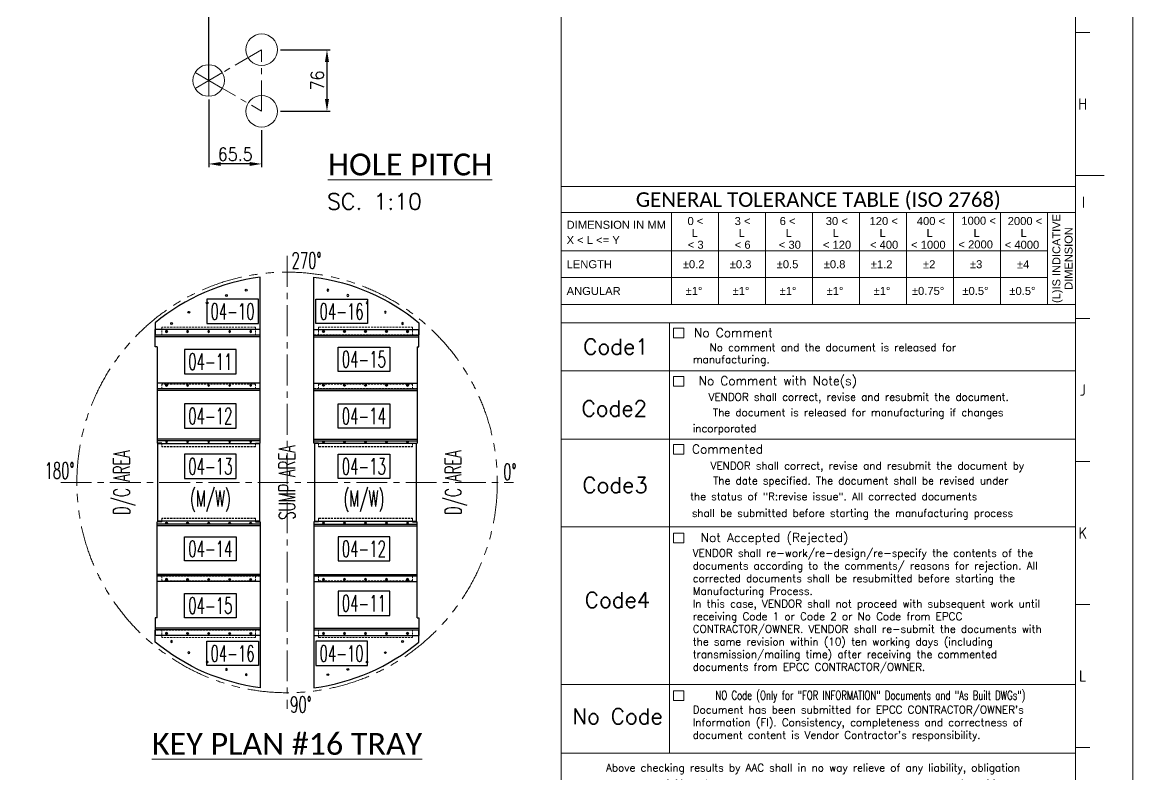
# Model space of a CAD drawing. Header units: inches. Extents: x -15980 to 45789, y -23276 to 2417.
# Drawn here: x 9335 to 12769, y -18479 to -16153 of the extents above; entities that cross this region are included whole.
import ezdxf
from ezdxf.enums import TextEntityAlignment as Align

# ---------------------------------------------------------------- set-up
doc = ezdxf.new("R2010")
doc.units = ezdxf.units.IN
doc.header["$MEASUREMENT"] = 0
for name, pattern in [('CENTER', [50.8, 31.75, -6.35, 6.35, -6.35]), ('CENTERX2', [101.6, 63.5, -12.7, 12.7, -12.7]), ('HIDDENX2', [19.05, 12.7, -6.35]), ('PHANTOMX2', [127, 63.5, -12.7, 12.7, -12.7, 12.7, -12.7])]:
    doc.linetypes.add(name, pattern=pattern)
for name, color, linetype, lineweight in [('CADRE', 254, 'Continuous', 5), ('Center line', 181, 'CENTER', 5), ('CENTER LINES', 181, 'CENTERX2', 5), ('HATCH', 130, 'PHANTOMX2', 9), ('HIDDEN LINES', 211, 'HIDDENX2', 5), ('Plot Plan', 9, 'Continuous', 0), ('TEXT', 2, 'Continuous', 13), ('TITLE BLOCK', 8, 'Continuous', 9)]:
    doc.layers.add(name, color=color, linetype=linetype, lineweight=lineweight)
doc.layers.add('dim', color=82, linetype='Continuous')
doc.styles.add('ISO Proportional', font='isocp.shx')
doc.styles.add('ROMANS', font='ROMANS.shx', dxfattribs={"width": 0.9, "bigfont": '@extfont2.shx'})
doc.styles.add('ROMANT', font='romanst.shx')
doc.styles.get("Standard").update_dxf_attribs({"font": 'arial.ttf'})
doc.styles.add('style4', font='calibri.ttf')
doc.dimstyles.new('2.5x25', dxfattribs={"dimscale": 25, "dimtxt": 1.6, "dimasz": 1.5, "dimexe": 0.4, "dimexo": 0.4, "dimgap": 0.4, "dimtad": 1, "dimlfac": 0.4, "dimdsep": 46, "dimtxsty": 'ROMANS', "dimcen": 0, "dimclrd": 256, "dimclre": 256, "dimclrt": 2, "dimadec": 0, "dimazin": 0, "dimtfac": 1, "dimtmove": 0, "dimatfit": 3, "dimfxl": 0.7, "dimlwd": -1, "dimlwe": -1, "dimarcsym": 1})
pattern_1 = [(37.5, (-17541.0668, 12835.2402), (-0.025197343, 0.770729508), [0, -0.608, 0, -0.68, 0, -0.65]), (7.5, (-17541.0668, 12835.2402), (0.70791068, 1.128858426), [0, -0.328, 0, -0.548, 0, -0.21]), (327.5, (-17541.5588, 12835.2402), (1.245656745, 0.002263621), [0, -0.2, 0, -0.72, 0, -0.94]), (317.5, (-17541.5588, 12835.2402), (1.20245064, 0.351070226), [0, -0.1, 0, -0.472, 0, -0.54])]

# ---------------------------------------------------------------- blocks, each defined once
blk = doc.blocks.new('A$C0b408d54')
blk.add_lwpolyline([(0, 480), (630, 480), (630, 0), (0, 0)], close=True)
blk = doc.blocks.new('A$C6a3627fe')
blk.add_circle((6.1, 6.1), 5.5)
at = {"layer": 'CENTER LINES'}
for p, q in [((0, 6.1), (12.1, 6.1)), ((6.1, 0), (6.1, 12.1))]:
    blk.add_line(p, q, dxfattribs=at)
blk = doc.blocks.new('A$C4fba82f2')
for p, q in [((638, 358), (0, 358)), ((638, 348.1), (0, 348.1)), ((638, 48), (0, 48)), ((638, 38.1), (0, 38.1)), ((29, 23), (0, 23)), ((609, 23), (638, 23))]:
    blk.add_line(p, q)
blk.add_lwpolyline([(638, 23), (638, 393), (0, 393), (0, 23)])
at = {"layer": 'HIDDEN LINES', "ltscale": 0.5}
for p, q in [((29, 0), (29, 23)), ((609, 0), (609, 23))]:
    blk.add_line(p, q, dxfattribs=at)
at = {"layer": 'HIDDEN LINES'}
for p, q in [((609, 2), (29, 2)), ((609, 0), (29, 0)), ((609, 0), (609, 3))]:
    blk.add_line(p, q, dxfattribs=at)
blk.add_blockref('A$C6a3627fe', (53, 374))
at = {"xscale": -1}
for p in [(195.1, 374), (325.1, 374), (455.1, 374), (585.1, 374), (65.1, 26), (195.1, 26), (325.1, 26), (455.1, 26), (585.1, 26)]:
    blk.add_blockref('A$C6a3627fe', p, dxfattribs=at)
blk = doc.blocks.new('A$C6dbf9a00')
for p, q in [((-11, 259.5), (-11, 368)), ((638, 333), (-11, 333)), ((638, 323.1), (-11, 323.1)), ((0, 259.5), (-11, 259.5))]:
    blk.add_line(p, q)
for points in [[(638, 2), (638, 368), (-11, 368)], [(0, 259.5), (0, 2)]]:
    blk.add_lwpolyline(points)
at = {"layer": 'HIDDEN LINES'}
for p, q in [((638, 2), (0, 2)), ((29, 30), (29, 0)), ((609, 30), (29, 30)), ((609, 0), (29, 0)), ((609, 30), (609, 0))]:
    blk.add_line(p, q, dxfattribs=at)
blk.add_blockref('A$C6a3627fe', (53, 348.9))
at = {"xscale": -1}
for p in [(195.1, 348.9), (325.1, 348.9), (455.1, 348.9), (585.1, 348.9), (65.1, 16), (195.1, 16), (325.1, 16), (455.1, 16), (585.1, 16)]:
    blk.add_blockref('A$C6a3627fe', p, dxfattribs=at)
blk = doc.blocks.new('A$C2ccb66f0')
blk.add_circle((5.5, 5.5), 5.5)
blk = doc.blocks.new('A$C6bf44817')
for p, q in [((943.1, 172.1), (943.1, 528.3)), ((294.1, 246.1), (294.1, 172.1))]:
    blk.add_line(p, q)
blk.add_arc((1109.1, -740.9), 1280, 97.45153, 129.54758)
at = {"layer": 'HIDDEN LINES'}
for p, q in [((914.1, 218.1), (334.1, 218.1)), ((334.1, 218.1), (334.1, 170.1)), ((914.1, 218.1), (914.1, 170.1)), ((943.1, 172.1), (294.1, 172.1)), ((914.1, 170.1), (334.1, 170.1))]:
    blk.add_line(p, q, dxfattribs=at)
for p, rotation in [((730.2, 407.7), 18.00000000000001), ((852.3, 441), 12), ((612.2, 361.8), 24.00000000000002), ((499.6, 303.8), 30.00000000000003), ((393.8, 234.3), 36.00000000000001)]:
    blk.add_blockref('A$C2ccb66f0', p, dxfattribs=dict(rotation=rotation))
at = {"xscale": -1}
for p in [(370.2, 186), (500.2, 186), (630.2, 186), (760.2, 186), (890.2, 186)]:
    blk.add_blockref('A$C6a3627fe', p, dxfattribs=at)
blk = doc.blocks.new('A$Cff0ca037')
at = {"layer": 'Center line', "ltscale": 3}
for p, q in [((745.8, 1411.6), (745.8, 11.6)), ((45.8, 711.6), (1445.8, 711.6))]:
    blk.add_line(p, q, dxfattribs=at)
at = {"layer": 'HATCH', "ltscale": 2}
blk.add_circle((745.8, 711.6), 650, dxfattribs=at)
at = {"yscale": 0.5, "zscale": 0.5}
for name, p, xscale in [('A$C6bf44817', (191.3, 1082), 0.5), ('A$C6bf44817', (1300.4, 1082), -0.5), ('A$C6dbf9a00', (343.8, 1000.6), 0.5), ('A$C6dbf9a00', (1147.8, 1000.6), -0.5), ('A$C4fba82f2', (343.8, 821.6), 0.5), ('A$C4fba82f2', (1147.8, 821.6), -0.5), ('A$C0b408d54', (345.8, 591.6), 0.5), ('A$C0b408d54', (1145.8, 591.6), -0.5)]:
    blk.add_blockref(name, p, dxfattribs=dict(at, xscale=xscale))
at = {"yscale": 0.5, "zscale": 0.5, "rotation": 180}
for name, p, xscale in [('A$C4fba82f2', (343.8, 601.6), -0.5), ('A$C4fba82f2', (1147.8, 601.6), 0.5), ('A$C6dbf9a00', (343.8, 422.6), -0.5), ('A$C6dbf9a00', (1147.8, 422.6), 0.5), ('A$C6bf44817', (191.3, 341.1), -0.5), ('A$C6bf44817', (1300.4, 341.1), 0.5)]:
    blk.add_blockref(name, p, dxfattribs=dict(at, xscale=xscale))
at = {"layer": 'TEXT', "ltscale": 0.5, "style": 'ROMANS', "width": 0.6}
for s, rotation, p in [('270%%D', 359.9999, (805.7, 1397.6)), ('SUMP AREA', 89.9999, (745.8, 711.6)), ('D/C AREA', 89.9999, (234.3, 711.6)), ('D/C AREA', 89.9999, (1259.4, 711.6)), ('180%%D', 359.9999, (42.1, 748.2)), ('0%%D', 359.9999, (1434.7, 744.5)), ('90%%D', 359.9999, (788.4, 25))]:
    blk.add_text(s, height=50, rotation=rotation, dxfattribs=at).set_placement(p, align=Align.MIDDLE_CENTER)
blk = doc.blocks.new('A$Ce7f1c790')
at = {"layer": 'TEXT'}
for p, q in [((2.6, 29.2), (36.4, 9.7)), ((36.4, 29.2), (2.6, 9.7)), ((19.5, 39), (19.5, 0))]:
    blk.add_line(p, q, dxfattribs=at)
blk.add_circle((19.5, 19.5), 19.5, dxfattribs=at)
blk = doc.blocks.new('A$C11cce40c')
at = {"layer": 'TEXT'}
blk.add_circle((19.5, 19.5), 19.5, dxfattribs=at)
blk = doc.blocks.new('A$Cd9cbadab')
at = {"xscale": -2.5, "yscale": 2.5, "zscale": 2.5, "rotation": 180}
blk.add_blockref('A$C11cce40c', (163.7, 287.5), dxfattribs=at)
at = {"yscale": 2.5, "zscale": 2.5}
for name, p, xscale in [('A$Ce7f1c790', (97.5, 95), -2.5), ('A$C11cce40c', (163.7, 0), 2.5)]:
    blk.add_blockref(name, p, dxfattribs=dict(at, xscale=xscale))
blk = doc.blocks.new('*D596')
at = {"layer": 'Defpoints', "color": 0, "transparency": 16777216}
for p in [(10124.5, -16237.7), (10124.5, -16427.7), (10277.7, -16427.7)]:
    blk.add_point(p, dxfattribs=at)
at = {"layer": 'dim', "transparency": 16777216}
for p, q in [((10134.5, -16237.7), (10287.7, -16237.7)), ((10277.7, -16275.2), (10277.7, -16390.2)), ((10134.5, -16427.7), (10287.7, -16427.7))]:
    blk.add_line(p, q, dxfattribs=at)
for points in [[(10271.4, -16275.2), (10283.9, -16275.2), (10277.7, -16237.7)], [(10271.4, -16390.2), (10283.9, -16390.2), (10277.7, -16427.7)]]:
    blk.add_solid(points, dxfattribs=at)
at = {"layer": 'dim', "color": 2, "transparency": 16777216, "insert": (10247.7, -16332.7), "char_height": 40, "attachment_point": 5, "rotation": 90, "style": 'ROMANS'}
blk.add_mtext('76', dxfattribs=at)
blk = doc.blocks.new('*D597')
at = {"layer": 'Defpoints', "color": 0, "transparency": 16777216}
for p in [(9912, -16381.5), (10075.7, -16476.5), (9912, -16590.7)]:
    blk.add_point(p, dxfattribs=at)
at = {"layer": 'dim', "transparency": 16777216}
for p, q in [((9912, -16391.5), (9912, -16600.7)), ((10075.7, -16486.5), (10075.7, -16600.7)), ((10038.2, -16590.7), (9949.5, -16590.7))]:
    blk.add_line(p, q, dxfattribs=at)
for points in [[(9949.5, -16584.5), (9949.5, -16597), (9912, -16590.7)], [(10038.2, -16584.5), (10038.2, -16597), (10075.7, -16590.7)]]:
    blk.add_solid(points, dxfattribs=at)
at = {"layer": 'dim', "color": 2, "transparency": 16777216, "insert": (9993.9, -16560.7), "char_height": 40, "attachment_point": 5, "style": 'ROMANS'}
blk.add_mtext('65.5', dxfattribs=at)
blk = doc.blocks.new('AAC')
at = {"lineweight": 0, "true_color": 0x00ffff}
h = blk.add_hatch(dxfattribs=at)
h.set_pattern_fill('AR-SAND', color=4, scale=0.4)
h.set_pattern_definition(pattern_1)
h.paths.add_polyline_path([(17.1, 33.8), (13.1, 26), (20.1, 12.2), (17.7, 12.2), (14.1, 5.2), (23.6, 5.2), (26.2, 0), (34.2, 0)])
h.paths.add_polyline_path([(0, 0), (7.9, 0), (15.3, 14.6), (11.3, 22.4)])
h = blk.add_hatch(dxfattribs=at)
h.set_pattern_fill('AR-SAND', color=4, scale=0.4)
h.paths.add_polyline_path([(49, 22.4), (37.7, 0), (45.6, 0), (53, 14.6)])
h.paths.add_polyline_path([(54.7, 33.8), (50.8, 26), (57.7, 12.2), (55.4, 12.2), (51.8, 5.2), (61.3, 5.2), (63.9, 0), (71.8, 0)])
h = blk.add_hatch(dxfattribs=at)
h.set_pattern_fill('AR-SAND', color=4, scale=0.4)
h.set_pattern_definition(pattern_1)
h.paths.add_polyline_path([(84.6, 26.8), (84.6, 33.8, 0.894794), (84.6, 0), (84.6, 7, -0.827064)])
h.paths.add_polyline_path([(94.4, 23), (100, 27.2, 0.206016), (88.3, 33.8), (88.3, 26.8, -0.186394)])
h.paths.add_polyline_path([(100, 6.6), (94.4, 10.8, -0.186394), (88.3, 7), (88.3, 0, 0.206016)])
at = {"lineweight": 0}
for p, q in [((0, 0), (11.3, 22.4)), ((15.3, 14.6), (11.3, 22.4)), ((13.1, 26), (17.1, 33.8)), ((20.1, 12.2), (13.1, 26)), ((34.2, 0), (17.1, 33.8)), ((37.7, 0), (49, 22.4)), ((53, 14.6), (49, 22.4)), ((50.8, 26), (54.7, 33.8)), ((57.7, 12.2), (50.8, 26)), ((71.8, 0), (54.7, 33.8)), ((84.6, 33.8), (84.6, 26.8)), ((88.3, 33.8), (88.3, 26.8)), ((94.4, 23), (100, 27.2)), ((0, 0), (7.9, 0)), ((7.9, 0), (15.3, 14.6)), ((14.1, 5.2), (17.7, 12.2)), ((14.1, 5.2), (23.6, 5.2)), ((17.7, 12.2), (20.1, 12.2)), ((26.2, 0), (23.6, 5.2)), ((26.2, 0), (34.2, 0)), ((37.7, 0), (45.6, 0)), ((45.6, 0), (53, 14.6)), ((51.8, 5.2), (55.4, 12.2)), ((51.8, 5.2), (61.3, 5.2)), ((55.4, 12.2), (57.7, 12.2)), ((63.9, 0), (61.3, 5.2)), ((63.9, 0), (71.8, 0)), ((84.6, 7), (84.6, 0)), ((88.3, 7), (88.3, 0)), ((94.4, 10.8), (100, 6.6))]:
    blk.add_line(p, q, dxfattribs=at)
for radius, start, end in [(17, 96.356, 263.644), (10, 100.8142, 259.1858), (17, 37.2592, 83.823), (10, 37.2592, 79.4928), (10, 280.5072, 322.7408), (17, 276.177, 322.7408)]:
    blk.add_arc((86.5, 16.9), radius, start, end, dxfattribs=at)
blk = doc.blocks.new('AAC LOGO')
at = {"color": 1, "xscale": 0.03937007874015748, "yscale": 0.03937007874015748, "zscale": 0.03937007874015748}
blk.add_blockref('AAC', (37.55, 7.578), dxfattribs=at)
at = {"color": 1, "insert": (37.688, 7.111), "char_height": 0.2, "attachment_point": 1}
blk.add_mtext_dynamic_manual_height_columns('\\pxqd;{\\fArial|b1|i0|c0|p34;\\C9;\\c13289671;ABAN AIR COOLER}', width=3.75435, gutter_width=1, heights=[0.207], dxfattribs=at)
blk = doc.blocks.new('stamp')
at = {"layer": 'Plot Plan', "color": 210, "linetype": 'ByBlock'}
blk.add_lwpolyline([(29827.1, -5869.1), (30005.39, -5869.1), (30005.39, -6069.27), (29827.1, -6069.27)], close=True, dxfattribs=at)
for points in [[(29864.68, -5869.29), (29864.68, -6018.16)], [(29827.1, -5885.72), (30005.39, -5885.72)], [(29827.1, -5909.42), (30005.39, -5909.42)], [(29827.1, -5939.78), (30005.39, -5939.78)], [(29827.1, -5994.39), (30005.39, -5994.39)], [(29827.1, -6018.16), (30005.39, -6018.16)], [(29827.1, -6035.51), (30005.39, -6035.51)], [(29864.68, -6035.51), (29864.68, -6052.39)], [(29827.1, -6052.39), (30005.39, -6052.39)], [(29827.1, -6058.44), (30005.39, -6058.44)], [(29852.18, -6058.44), (29852.18, -6069.27)], [(29877.25, -6058.44), (29877.25, -6069.27)], [(29902.32, -6058.44), (29902.32, -6069.27)], [(29927.4, -6058.44), (29927.4, -6069.27)], [(29952.47, -6058.44), (29952.47, -6069.27)], [(29977.54, -6058.44), (29977.54, -6069.27)], [(29827.1, -6063.81), (30005.39, -6063.81)]]:
    blk.add_lwpolyline(points, dxfattribs=at)
at = {"layer": 'Plot Plan', "linetype": 'ByBlock'}
for points in [[(29866.09, -5870.94), (29869.6, -5870.94), (29869.6, -5874.31), (29866.09, -5874.31)], [(29866.09, -5887.73), (29869.6, -5887.73), (29869.6, -5891.1), (29866.09, -5891.1)], [(29866.09, -5911.32), (29869.6, -5911.32), (29869.6, -5914.68), (29866.09, -5914.68)], [(29866.09, -5942), (29869.6, -5942), (29869.6, -5945.36), (29866.09, -5945.36)], [(29866.09, -5996.61), (29869.6, -5996.61), (29869.6, -5999.98), (29866.09, -5999.98)]]:
    blk.add_lwpolyline(points, close=True, dxfattribs=at)
at = {"color": 1, "xscale": 5.001416705246805, "yscale": 5.001416705246805, "zscale": 5.001416705246805}
blk.add_blockref('AAC LOGO', (29648.78, -6083.44), dxfattribs=at)
at = {"layer": 'CADRE', "color": 2, "style": 'ROMANS'}
for s, height, p in [('No Comment', 3.086, (29886.8, -5872.56)), ('Code1', 5.453, (29846.14, -5877.39)), ('No Comment with Note(s)', 3.0855, (29902.18, -5889.2)), ('Code2', 5.453, (29845.56, -5898.8)), ('Commented', 3.086, (29884.78, -5912.88)), ('Code3', 5.453, (29845.83, -5925.35)), ('Not Accepted (Rejected)', 3.0855, (29901.07, -5943.51)), ('Code4', 5.453, (29846.67, -5965.12)), ('No Code', 5.453, (29846.67, -6005.42)), ('Above checking results by AAC shall in no way relieve of any liability, obligation', 2.6293, (29914.41, -6023.24)), ('and responsibility of the purchase order and the mutual agreement in writing.', 2.6293, (29912.33, -6028.85)), ('Date:', 2.629, (29871.57, -6038.53)), ('Dept:', 2.629, (29871.6, -6043.85)), ('Signature:', 2.629, (29876.36, -6049.31)), ('Only for internal review:', 2.6293, (29919.96, -6055.41)), ('CV', 3.086, (29840.12, -6060.65)), ('PC', 3.086, (29865.19, -6060.65)), ('PI', 3.086, (29890.26, -6060.65)), ('EL', 3.086, (29915.34, -6060.65)), ('IN', 3.086, (29940.41, -6060.65)), ('ME', 3.086, (29965.49, -6060.65)), ('MA', 3.086, (29990.56, -6060.65)), ('ST', 3.086, (29840.12, -6066.01)), ('DC', 3.086, (29865.19, -6066.01)), ('AR', 3.086, (29890.26, -6066.01)), ('PR', 3.086, (29915.34, -6066.01)), ('SA', 3.086, (29940.41, -6066.01)), ('HV', 3.086, (29965.49, -6066.01)), ('TL', 3.086, (29990.56, -6066.01))]:
    blk.add_text(s, height=height, dxfattribs=at).set_placement(p, align=Align.MIDDLE_CENTER)
at = {"layer": 'CADRE', "color": 2, "style": 'ROMANS', "width": 0.7}
blk.add_text('NO Code (Only for "FOR INFORMATION" Documents and "As Built DWGs")', height=3.0855, dxfattribs=at).set_placement((29934.28, -5998.13), align=Align.MIDDLE_CENTER)
at = {"layer": 'Plot Plan', "color": 2, "linetype": 'ByBlock', "style": 'ROMANT'}
for s, p in [('No comment and the document is released for ', (29922.17, -5877.61)), ('manufacturing.', (29886.08, -5881.79)), ('VENDOR shall correct, revise and resubmit the document.', (29930.24, -5894.8)), ('The document is released for manufacturing if changes ', (29930.95, -5900.2)), ('VENDOR shall correct, revise and resubmit the document by', (29933.24, -5918.64)), ('The date specified. The document shall be revised under', (29930.95, -5923.78))]:
    blk.add_text(s, height=2.6293, dxfattribs=at).set_placement(p, align=Align.MIDDLE_CENTER)
at = {"layer": 'Plot Plan', "color": 2, "linetype": 'ByBlock', "attachment_point": 1, "style": 'ROMANT'}
for s, insert, char_height, width in [('incorporated', (29872.72, -5904.39), 2.6293, 25.1095), ('the status of "R:revise issue". All corrected documents', (29871.8, -5927.98), 2.6293, 120.506), ('shall be submitted before starting the manufacturing process', (29872.4, -5933.73), 2.6293, 129.9595), ('VENDOR shall re-work/re-design/re-specify the contents of the documents according to the comments/ reasons for rejection. All corrected documents shall be resubmitted before starting the Manufacturing Process.\\PIn this case, VENDOR shall not proceed with subsequent work until receiving Code 1 or Code 2 or No Code from EPCC CONTRACTOR/OWNER. VENDOR shall re-submit the documents with the same revision within (10) ten working days (including transmission/mailing time) after receiving the commented documents from EPCC CONTRACTOR/OWNER.', (29872.72, -5947.56), 2.62926, 132.6704), ("Document has been submitted for EPCC CONTRACTOR/OWNER's Information (FI). Consistency, completeness and correctness of document content is Vendor Contractor's responsibility.", (29872.72, -6001.82), 2.62926, 132.6704)]:
    blk.add_mtext(s, dxfattribs=dict(at, insert=insert, char_height=char_height, width=width))
blk = doc.blocks.new('A$C4DB64713')
at = {"layer": 'TITLE BLOCK', "color": 251, "lineweight": 15, "true_color": 0x636466}
for p, q in [((20.72, 0), (20.72, 17.18)), ((29.52, 0), (29.52, 17.18)), ((38.33, 0), (38.33, 17.18)), ((47.13, 0), (47.13, 17.18)), ((55.94, 0), (55.94, 17.18)), ((64.74, 0), (64.74, 17.18)), ((73.55, 0), (73.55, 17.18)), ((82.35, 0), (82.35, 17.18)), ((91.16, 0), (91.16, 17.18)), ((91.16, 10.02), (0.02, 10.02)), ((91.16, 5.01), (0.02, 5.01))]:
    blk.add_line(p, q, dxfattribs=at)
for points in [[(0.02, 17.18), (96.42, 17.18), (96.42, 22.09), (0.02, 22.09)], [(96.42, 0), (0.02, 0), (0.02, 17.18), (96.42, 17.18)]]:
    blk.add_lwpolyline(points, close=True, dxfattribs=at)
at = {"layer": 'TEXT', "style": 'style4'}
blk.add_text('GENERAL TOLERANCE TABLE (ISO 2768)', height=2.7297, dxfattribs=at).set_placement((48.22, 19.63), align=Align.MIDDLE_CENTER)
at = {"layer": 'TEXT'}
for s, height, p in [('(L)IS INDICATIVE', 1.4794, (92.82, 8.59)), ('DIMENSION', 1.479, (95.1, 8.59))]:
    blk.add_text(s, height=height, rotation=90, dxfattribs=at).set_placement(p, align=Align.MIDDLE_CENTER)
for s, height, p in [('DIMENSION IN MM', 1.4997, (1.06, 14.91)), ('0 <', 1.5, (23.71, 15.61)), ('3 <', 1.5, (32.54, 15.61)), ('6 <', 1.5, (40.97, 15.61)), ('30 <', 1.5, (49.61, 15.61)), ('120 <', 1.5, (57.82, 15.61)), ('400 <', 1.5, (66.67, 15.61)), ('1000 <', 1.5, (75.01, 15.67)), ('2000 <', 1.5, (83.7, 15.61)), ('X < L <= Y', 1.5, (1.06, 12.05)), ('L', 1.5, (24.48, 13.4)), ('L', 1.5, (33.28, 13.4)), ('L', 1.5, (42.09, 13.4)), ('L', 1.5, (50.89, 13.4)), ('L', 1.5, (59.69, 13.4)), ('L', 1.5, (68.5, 13.4)), ('L', 1.5, (77.3, 13.4)), ('L', 1.5, (86.11, 13.4)), ('< 3', 1.5, (23.76, 11.17)), ('< 6', 1.5, (32.56, 11.17)), ('< 30', 1.5, (40.82, 11.17)), ('< 120', 1.5, (49.08, 11.17)), ('< 400', 1.5, (57.89, 11.17)), ('< 1000', 1.5, (65.6, 11.17)), ('< 2000', 1.5, (74.47, 11.23)), ('< 4000', 1.5, (83.14, 11.17)), ('LENGTH', 1.5, (1.06, 7.52)), ('±0.2', 1.5, (22.83, 7.52)), ('±0.3', 1.5, (31.63, 7.52)), ('±0.5', 1.5, (40.42, 7.52)), ('±0.8', 1.5, (49.23, 7.52)), ('±1.2', 1.5, (58.05, 7.5)), ('±2', 1.5, (67.83, 7.5)), ('±3', 1.5, (76.63, 7.52)), ('±4', 1.5, (85.44, 7.5)), ('ANGULAR', 1.5, (1.06, 2.51)), ('±1°', 1.5, (23.36, 2.51)), ('±1°', 1.5, (32.16, 2.51)), ('±1°', 1.5, (40.97, 2.51)), ('±1°', 1.5, (49.77, 2.51)), ('±1°', 1.5, (58.58, 2.51)), ('±0.75°', 1.5, (65.75, 2.52)), ('±0.5°', 1.5, (75.21, 2.52)), ('±0.5°', 1.5, (84.01, 2.52))]:
    blk.add_text(s, height=height, dxfattribs=at).set_placement(p, align=Align.MIDDLE_LEFT)
blk = doc.blocks.new('A$Ceb6babff')
at = {"layer": 'CADRE', "color": 3}
blk.add_line((8732.3, 7247.5), (8732.3, 176.8), dxfattribs=at)
at = {"layer": 'CADRE', "color": 2}
for p, q in [((10323.2, 4158.5), (10367.4, 4158.5)), ((10323.2, 3716.5), (10411.6, 3716.5)), ((10323.2, 3274.6), (10367.4, 3274.6)), ((10323.2, 2832.7), (10367.4, 2832.7)), ((10323.2, 2390.8), (10367.4, 2390.8)), ((10323.2, 1948.9), (10367.4, 1948.9))]:
    blk.add_line(p, q, dxfattribs=at)
at = {"layer": 'CADRE', "color": 8}
blk.add_lwpolyline([(0, 0), (10500, 0), (10500, 7424.2), (0, 7424.2)], close=True, dxfattribs=at)
at = {"layer": 'CADRE', "color": 4}
blk.add_lwpolyline([(176.8, 7247.5), (10323.2, 7247.5), (10323.2, 176.8), (176.8, 176.8)], close=True, dxfattribs=at)
at = {"layer": 'Plot Plan', "linetype": 'ByBlock'}
blk.add_lwpolyline([(10500, 0), (0, 0), (0, 7424.2), (10500, 7424.2)], close=True, dxfattribs=at)
at = {"layer": 'dim', "ltscale": 2, "xscale": 16.5028286782108, "yscale": 16.5028286782108, "zscale": 16.5028286782108}
blk.add_blockref('A$C4DB64713', (8732, 3318.5), dxfattribs=at)
at = {"layer": 'Plot Plan', "color": 40, "linetype": 'ByBlock', "xscale": 8.923345174405647, "yscale": 8.923345174405647, "zscale": 8.923345174405647}
blk.add_blockref('stamp', (-257425.2, 55633.8), dxfattribs=at)
at = {"layer": 'CADRE', "color": 2, "style": 'ISO Proportional'}
for s, p in [('H', (10345.3, 3937.5)), ('I', (10347.7, 3634.3)), ('J', (10345.3, 3053.7)), ('K', (10345.3, 2611.7)), ('L', (10345.3, 2169.8))]:
    blk.add_text(s, height=35.4, dxfattribs=at).set_placement(p, align=Align.MIDDLE)

msp = doc.modelspace()

# ---------------------------------------------------------------- linework, layer by layer
at = {"layer": 'Center line', "ltscale": 3}
msp.add_lwpolyline([(10075.746, -16237.74), (9911.996, -16332.74), (10075.746, -16427.74)], close=True, dxfattribs=at)
at = {"layer": 'dim'}
msp.add_line((9911.996, -16332.74), (9911.996, -15874.059), dxfattribs=at)
for points in [[(9905.8, -17009.042), (9905.8, -17084.042), (10065.8, -17084.042), (10065.8, -17009.042)], [(10402.939, -17009.042), (10402.939, -17084.042), (10242.939, -17084.042), (10242.939, -17009.042)], [(9836.959, -17164.074), (9836.959, -17239.074), (9996.959, -17239.074), (9996.959, -17164.074)], [(10471.779, -17156.849), (10471.779, -17231.849), (10311.779, -17231.849), (10311.779, -17156.849)], [(9836.959, -17332.437), (9836.959, -17407.437), (9996.959, -17407.437), (9996.959, -17332.437)], [(10471.779, -17332.437), (10471.779, -17407.437), (10311.779, -17407.437), (10311.779, -17332.437)], [(9836.959, -17488.02), (9836.959, -17563.02), (9996.959, -17563.02), (9996.959, -17488.02)], [(10471.779, -17488.02), (10471.779, -17563.02), (10311.779, -17563.02), (10311.779, -17488.02)], [(9836.959, -17817.818), (9836.959, -17742.818), (9996.959, -17742.818), (9996.959, -17817.818)], [(10471.779, -17817.818), (10471.779, -17742.818), (10311.779, -17742.818), (10311.779, -17817.818)], [(9836.959, -17993.406), (9836.959, -17918.406), (9996.959, -17918.406), (9996.959, -17993.406)], [(10471.779, -17986.181), (10471.779, -17911.181), (10311.779, -17911.181), (10311.779, -17986.181)], [(9905.8, -18141.214), (9905.8, -18066.214), (10065.8, -18066.214), (10065.8, -18141.214)], [(10402.939, -18141.214), (10402.939, -18066.214), (10242.939, -18066.214), (10242.939, -18141.214)]]:
    msp.add_lwpolyline(points, close=True, dxfattribs=at)

# ---------------------------------------------------------------- block references
for name, p in [('A$Ceb6babff', (2269.117, -20343.245)), ('A$Cd9cbadab', (9863.246, -16476.49)), ('A$Cff0ca037', (9408.541, -18286.705))]:
    msp.add_blockref(name, p)

# ---------------------------------------------------------------- texts
at = {"layer": 'TEXT', "style": 'style4'}
for s, p in [('%%UHOLE PITCH', (10534.581, -16592.348)), ('%%UKEY PLAN #16 TRAY', (10154.369, -18383.177))]:
    msp.add_text(s, height=67.5, dxfattribs=at).set_placement(p, align=Align.MIDDLE_CENTER)
at = {"layer": 'TEXT', "ltscale": 0.5, "style": 'ROMANS'}
msp.add_text('SC. 1:10', height=50, dxfattribs=at).set_placement((10277.852, -16731.693))
at = {"layer": 'TEXT', "ltscale": 0.5, "style": 'ROMANS', "width": 0.6}
for s, rotation, p in [('04-10', 0.000056, (9985.8, -17046.542)), ('04-16', 359.999944, (10322.939, -17046.542)), ('04-11', 0.000056, (9916.959, -17201.574)), ('04-15', 359.999944, (10391.779, -17194.349)), ('04-12', 0.000056, (9916.959, -17369.937)), ('04-14', 359.999944, (10391.779, -17369.937)), ('04-13', 0.000056, (9916.959, -17525.52)), ('04-13', 359.999944, (10391.779, -17525.52)), ('(M/W)', 359.999944, (9916.959, -17624.735)), ('(M/W)', 0.000056, (10391.779, -17624.735)), ('04-14', 359.999944, (9916.959, -17780.318)), ('04-12', 0.000056, (10391.779, -17780.318)), ('04-11', 0.000056, (10391.779, -17948.681)), ('04-15', 359.999944, (9916.959, -17955.906)), ('04-16', 359.999944, (9985.8, -18103.714)), ('04-10', 0.000056, (10322.939, -18103.714))]:
    msp.add_text(s, height=50, rotation=rotation, dxfattribs=at).set_placement(p, align=Align.MIDDLE_CENTER)

# ---------------------------------------------------------------- dimensions: what is measured, and where the dimension line sits
at = {"layer": 'dim'}
dim = msp.add_linear_dim(base=(10277.66, -16427.74), p1=(10124.496, -16237.74), p2=(10124.496, -16427.74), angle=90, dimstyle='2.5x25', dxfattribs=at)
dim.commit()
dim.dimension.update_dxf_attribs({"geometry": '*D596', "text_midpoint": (10247.66, -16332.74)})
dim = msp.add_linear_dim(base=(9911.996, -16590.731), p1=(10075.746, -16476.49), p2=(9911.996, -16381.49), dimstyle='2.5x25', dxfattribs=at)
dim.commit()
dim.dimension.update_dxf_attribs({"geometry": '*D597', "text_midpoint": (9993.871, -16560.731)})

doc.saveas('drawing.dxf')
